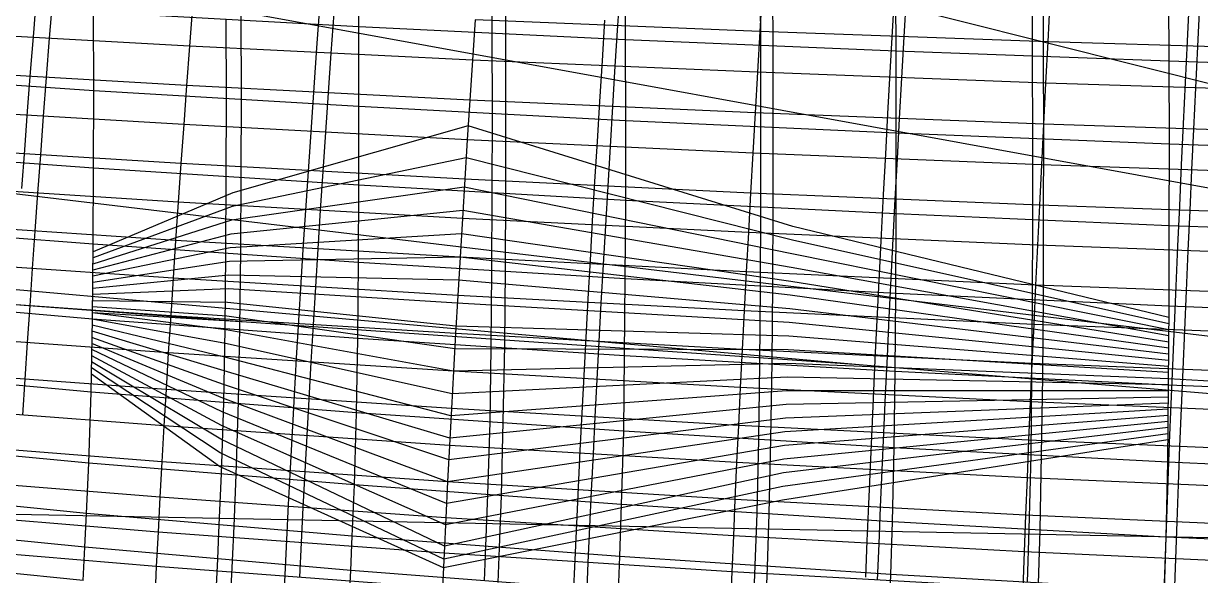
# Model space of a CAD drawing. Extents: x -530 to 530, y -2 to 255.
# Drawn here: x -270.1 to -170.5, y 81.5 to 128.3 of the extents above; entities that cross this region are included whole.
import ezdxf

# ---------------------------------------------------------------- set-up
doc = ezdxf.new("R2010")
doc.units = 0
doc.header["$MEASUREMENT"] = 0
doc.layers.add('default', color=7, linetype='Continuous')

msp = doc.modelspace()

# ---------------------------------------------------------------- linework, layer by layer
at = {"layer": 'default', "color": 8, "linetype": 'Continuous'}
for p, q in [((-41.271, 90.88, 737.677), (-378.597, 152.404, 428.049)), ((-41.271, 90.88, 737.677), (-278.07, 150.384, 425.905)), ((-37.062, 85.96, 735.422), (-273.215, 114.128, 431.391)), ((-199.376, 99.367, 361.338), (-308.784, 109.134, 193.007)), ((-251.225, 103, 167.175), (-285.551, 105.557, 83.79)), ((-251.225, 103, 167.175), (-264.268, 103.764, 73.97)), ((-199.376, 99.367, 361.338), (-251.225, 103, 167.175)), ((-37.062, 85.96, 735.422), (-199.376, 99.367, 361.338)), ((-137.434, 96.048, 121.788), (-173.211, 98.204, 42.722))]:
    msp.add_line(p, q, dxfattribs=at)
at = {"layer": 'default', "color": 3, "linetype": 'Continuous'}
for p, q in [((-241.726, 127.994, 64.582), (-241.763, 134.832, 63.952)), ((-219.148, 126.889, 56.865), (-219.182, 133.824, 56.223)), ((-196.269, 125.919, 48.97), (-196.3, 132.941, 48.318)), ((-173.153, 125.066, 40.836), (-173.182, 132.165, 40.173)), ((-264.152, 122.575, 72.749), (-264.167, 129.225, 72.195)), ((-241.726, 127.994, 64.582), (-264.167, 129.225, 72.195)), ((-241.712, 121.238, 65.147), (-241.726, 127.994, 64.582)), ((-219.148, 126.889, 56.865), (-241.726, 127.994, 64.582)), ((-219.135, 120.036, 57.44), (-219.148, 126.889, 56.865)), ((-196.269, 125.919, 48.97), (-219.148, 126.889, 56.865)), ((-196.256, 118.98, 49.555), (-196.269, 125.919, 48.97)), ((-173.153, 125.066, 40.836), (-196.269, 125.919, 48.97)), ((-173.141, 118.051, 41.43), (-173.153, 125.066, 40.836)), ((-149.233, 124.325, 35.015), (-173.153, 125.066, 40.836)), ((-264.152, 122.575, 72.749), (-285.425, 124.037, 82.592)), ((-264.164, 116.022, 73.237), (-264.152, 122.575, 72.749)), ((-241.712, 121.238, 65.147), (-264.152, 122.575, 72.749)), ((-241.723, 114.58, 65.643), (-241.712, 121.238, 65.147)), ((-219.135, 120.036, 57.44), (-241.712, 121.238, 65.147)), ((-219.144, 113.283, 57.944), (-219.135, 120.036, 57.44)), ((-196.256, 118.98, 49.555), (-219.135, 120.036, 57.44)), ((-196.264, 112.142, 50.068), (-196.256, 118.98, 49.555)), ((-173.141, 118.051, 41.43), (-196.256, 118.98, 49.555)), ((-264.164, 116.022, 73.237), (-285.439, 117.599, 83.069)), ((-173.146, 111.138, 41.95), (-173.141, 118.051, 41.43)), ((-149.222, 117.245, 35.617), (-173.141, 118.051, 41.43)), ((-264.205, 109.578, 73.654), (-264.164, 116.022, 73.237)), ((-241.723, 114.58, 65.643), (-264.164, 116.022, 73.237)), ((-241.759, 108.031, 66.066), (-241.723, 114.58, 65.643)), ((-219.144, 113.283, 57.944), (-241.723, 114.58, 65.643)), ((-219.177, 106.641, 58.373), (-219.144, 113.283, 57.944)), ((-196.264, 112.142, 50.068), (-219.144, 113.283, 57.944)), ((-196.292, 105.416, 50.503), (-196.264, 112.142, 50.068)), ((-173.146, 111.138, 41.95), (-196.264, 112.142, 50.068)), ((-264.205, 109.578, 73.654), (-285.483, 111.268, 83.478)), ((-173.171, 104.338, 42.391), (-173.146, 111.138, 41.95)), ((-149.227, 110.266, 36.142), (-173.146, 111.138, 41.95)), ((-264.274, 103.255, 73.997), (-264.205, 109.578, 73.654)), ((-241.759, 108.031, 66.066), (-264.205, 109.578, 73.654)), ((-241.822, 101.607, 66.414), (-241.759, 108.031, 66.066)), ((-219.177, 106.641, 58.373), (-241.759, 108.031, 66.066)), ((-219.233, 100.124, 58.724), (-219.177, 106.641, 58.373)), ((-196.292, 105.416, 50.503), (-219.177, 106.641, 58.373)), ((-264.274, 103.255, 73.997), (-285.557, 105.057, 83.817)), ((-196.342, 98.817, 50.859), (-196.292, 105.416, 50.503)), ((-173.171, 104.338, 42.391), (-196.292, 105.416, 50.503)), ((-173.215, 97.666, 42.751), (-173.171, 104.338, 42.391)), ((-149.248, 103.403, 36.588), (-173.171, 104.338, 42.391)), ((-264.373, 97.071, 74.262), (-264.274, 103.255, 73.997)), ((-241.822, 101.607, 66.414), (-264.274, 103.255, 73.997)), ((-241.913, 95.323, 66.679), (-241.822, 101.607, 66.414)), ((-219.233, 100.124, 58.724), (-241.822, 101.607, 66.414)), ((-219.315, 93.751, 58.991), (-219.233, 100.124, 58.724)), ((-196.342, 98.817, 50.859), (-219.233, 100.124, 58.724)), ((-264.373, 97.071, 74.262), (-285.665, 98.982, 84.079)), ((-196.416, 92.362, 51.128), (-196.342, 98.817, 50.859)), ((-173.215, 97.666, 42.751), (-196.342, 98.817, 50.859)), ((-173.279, 91.141, 43.022), (-173.215, 97.666, 42.751)), ((-149.286, 96.669, 36.951), (-173.215, 97.666, 42.751)), ((-264.584, 91.066, 74.266), (-264.373, 97.071, 74.262)), ((-241.913, 95.323, 66.679), (-264.373, 97.071, 74.262)), ((-242.105, 89.221, 66.676), (-241.913, 95.323, 66.679)), ((-219.315, 93.751, 58.991), (-241.913, 95.323, 66.679)), ((-219.489, 87.561, 58.981), (-219.315, 93.751, 58.991)), ((-196.416, 92.362, 51.128), (-219.315, 93.751, 58.991)), ((-264.584, 91.066, 74.266), (-285.891, 93.084, 84.09)), ((-196.573, 86.094, 51.114), (-196.416, 92.362, 51.128)), ((-173.279, 91.141, 43.022), (-196.416, 92.362, 51.128)), ((-264.781, 86.803, 74.164), (-264.584, 91.066, 74.266)), ((-242.105, 89.221, 66.676), (-264.584, 91.066, 74.266)), ((-173.418, 84.803, 43.004), (-173.279, 91.141, 43.022)), ((-149.341, 90.082, 37.224), (-173.279, 91.141, 43.022)), ((-264.781, 86.803, 74.164), (-286.102, 88.897, 83.996)), ((-242.286, 84.889, 66.565), (-242.105, 89.221, 66.676)), ((-219.489, 87.561, 58.981), (-242.105, 89.221, 66.676)), ((-264.92, 83.936, 74.083), (-264.781, 86.803, 74.164)), ((-242.286, 84.889, 66.565), (-264.781, 86.803, 74.164)), ((-219.652, 83.166, 58.862), (-219.489, 87.561, 58.981)), ((-196.573, 86.094, 51.114), (-219.489, 87.561, 58.981)), ((-264.92, 83.936, 74.083), (-286.25, 86.081, 83.921)), ((-196.72, 81.644, 50.989), (-196.573, 86.094, 51.114)), ((-173.418, 84.803, 43.004), (-196.573, 86.094, 51.114)), ((-242.413, 81.976, 66.477), (-242.286, 84.889, 66.565)), ((-219.652, 83.166, 58.862), (-242.286, 84.889, 66.565)), ((-173.549, 80.303, 42.873), (-173.418, 84.803, 43.004)), ((-149.461, 83.685, 37.202), (-173.418, 84.803, 43.004)), ((-265.064, 81.112, 73.985), (-264.92, 83.936, 74.083)), ((-242.413, 81.976, 66.477), (-264.92, 83.936, 74.083)), ((-265.064, 81.112, 73.985), (-286.404, 83.306, 83.829)), ((-219.767, 80.211, 58.768), (-219.652, 83.166, 58.862)), ((-196.72, 81.644, 50.989), (-219.652, 83.166, 58.862)), ((-242.545, 79.105, 66.372), (-242.413, 81.976, 66.477)), ((-219.767, 80.211, 58.768), (-242.413, 81.976, 66.477)), ((-196.823, 78.65, 50.891), (-196.72, 81.644, 50.989)), ((-173.549, 80.303, 42.873), (-196.72, 81.644, 50.989))]:
    msp.add_line(p, q, dxfattribs=at)
at = {"layer": 'default', "color": 4, "linetype": 'Continuous'}
for p, q in [((-229.29, 127.715, 63.786), (-229.325, 134.629, 63.148)), ((-206.674, 126.685, 56.062), (-206.706, 133.692, 55.412)), ((-183.782, 125.782, 48.123), (-183.811, 132.87, 47.463)), ((-269.003, 130.805, 30.457), (-269.269, 127.463, 30.095)), ((-196.396, 131.101, 4.169), (-196.596, 127.601, 3.755)), ((-245.064, 129.606, 21.573), (-245.307, 126.213, 21.195)), ((-171.452, 130.317, -3.636), (-171.626, 126.781, -4.062)), ((-251.664, 122.143, 71.939), (-251.678, 128.876, 71.376)), ((-220.929, 128.538, 12.704), (-221.148, 125.099, 12.313)), ((-229.278, 120.881, 64.359), (-229.29, 127.715, 63.786)), ((-196.596, 127.601, 3.755), (-196.792, 124.121, 3.352)), ((-269.269, 127.463, 30.095), (-269.529, 124.139, 29.746)), ((-206.662, 119.759, 56.644), (-206.674, 126.685, 56.062)), ((-171.626, 126.781, -4.062), (-171.799, 123.264, -4.475)), ((-245.307, 126.213, 21.195), (-245.543, 122.837, 20.83)), ((-183.77, 118.773, 48.716), (-183.782, 125.782, 48.123)), ((-221.148, 125.099, 12.313), (-221.362, 121.676, 11.935)), ((-269.529, 124.139, 29.746), (-269.781, 120.837, 29.411)), ((-196.792, 124.121, 3.352), (-196.984, 120.657, 2.963)), ((-245.543, 122.837, 20.83), (-245.773, 119.485, 20.48)), ((-171.799, 123.264, -4.475), (-171.967, 119.765, -4.874)), ((-251.676, 115.505, 72.434), (-251.664, 122.143, 71.939)), ((-221.362, 121.676, 11.935), (-221.569, 118.278, 11.573)), ((-269.781, 120.837, 29.411), (-270.027, 117.561, 29.089)), ((-229.288, 114.141, 64.862), (-229.278, 120.881, 64.359)), ((-196.984, 120.657, 2.963), (-197.169, 117.218, 2.591)), ((-204.995, 111.075, 21.961), (-232.47, 119.617, 19.48)), ((-206.671, 112.929, 57.156), (-206.662, 119.759, 56.644)), ((-171.967, 119.765, -4.874), (-172.129, 116.291, -5.256)), ((-245.773, 119.485, 20.48), (-245.997, 116.158, 20.144)), ((-183.777, 111.863, 49.235), (-183.77, 118.773, 48.716)), ((-270.027, 117.561, 29.089), (-270.267, 114.311, 28.781)), ((-221.569, 118.278, 11.573), (-221.771, 114.906, 11.225)), ((-205.04, 109.917, 21.908), (-232.643, 116.898, 19.201)), ((-197.169, 117.218, 2.591), (-197.351, 113.805, 2.232)), ((-245.997, 116.158, 20.144), (-246.216, 112.858, 19.822)), ((-172.129, 116.291, -5.256), (-172.288, 112.842, -5.623)), ((-251.715, 108.973, 72.856), (-251.676, 115.505, 72.434)), ((-221.771, 114.906, 11.225), (-221.969, 111.561, 10.891)), ((-252.38, 113.923, 39.062), (-264.212, 108.937, 73.688)), ((-205.085, 108.759, 21.855), (-232.799, 114.423, 18.95)), ((-229.323, 107.51, 65.291), (-229.288, 114.141, 64.862)), ((-197.351, 113.805, 2.232), (-197.528, 110.42, 1.888)), ((-252.437, 112.765, 39.012), (-264.218, 108.42, 73.714)), ((-246.216, 112.858, 19.822), (-246.427, 109.583, 19.515)), ((-206.702, 106.209, 57.59), (-206.671, 112.929, 57.156)), ((-172.288, 112.842, -5.623), (-172.444, 109.422, -5.976)), ((-252.493, 111.607, 38.962), (-264.225, 107.903, 73.739)), ((-205.129, 107.601, 21.801), (-232.922, 112.437, 18.754)), ((-221.969, 111.561, 10.891), (-222.16, 108.241, 10.572)), ((-183.804, 105.064, 49.675), (-183.777, 111.863, 49.235)), ((-252.549, 110.449, 38.912), (-264.232, 107.385, 73.765)), ((-246.427, 109.583, 19.515), (-246.632, 106.336, 19.223)), ((-205.174, 106.442, 21.748), (-233.043, 110.461, 18.564)), ((-197.528, 110.42, 1.888), (-197.699, 107.061, 1.561)), ((-252.606, 109.291, 38.862), (-264.239, 106.868, 73.79)), ((-251.782, 102.56, 73.205), (-251.715, 108.973, 72.856)), ((-172.444, 109.422, -5.976), (-172.594, 106.028, -6.313)), ((-252.662, 108.134, 38.812), (-264.246, 106.351, 73.815)), ((-205.219, 105.284, 21.695), (-233.163, 108.491, 18.378)), ((-222.16, 108.241, 10.572), (-222.345, 104.95, 10.27)), ((-252.718, 106.976, 38.763), (-264.253, 105.834, 73.841)), ((-229.384, 101.001, 65.644), (-229.323, 107.51, 65.291)), ((-197.699, 107.061, 1.561), (-197.865, 103.73, 1.25)), ((-252.775, 105.818, 38.713), (-264.26, 105.316, 73.866)), ((-246.632, 106.336, 19.223), (-246.831, 103.122, 18.948)), ((-205.263, 104.126, 21.642), (-233.279, 106.538, 18.201)), ((-206.757, 99.612, 57.947), (-206.702, 106.209, 57.59)), ((-172.594, 106.028, -6.313), (-172.739, 102.663, -6.632)), ((-252.831, 104.66, 38.663), (-264.267, 104.799, 73.892)), ((-205.308, 102.968, 21.588), (-233.394, 104.591, 18.028)), ((-222.345, 104.95, 10.27), (-222.524, 101.692, 9.984)), ((-183.853, 98.388, 50.036), (-183.804, 105.064, 49.675)), ((-252.944, 102.344, 38.563), (-264.28, 103.765, 73.943)), ((-252.887, 103.502, 38.613), (-264.273, 104.282, 73.917)), ((-197.865, 103.73, 1.25), (-198.026, 100.433, 0.955)), ((-253.056, 100.028, 38.463), (-264.294, 102.73, 73.993)), ((-253, 101.186, 38.513), (-264.287, 103.247, 73.968)), ((-246.831, 103.122, 18.948), (-247.021, 99.939, 18.69)), ((-205.353, 101.809, 21.535), (-233.506, 102.658, 17.86)), ((-172.739, 102.663, -6.632), (-172.88, 99.332, -6.935)), ((-253.169, 97.713, 38.363), (-264.308, 101.695, 74.044)), ((-253.113, 98.87, 38.413), (-264.301, 102.213, 74.019)), ((-251.909, 96.232, 73.487), (-251.782, 102.56, 73.205)), ((-222.524, 101.692, 9.984), (-222.696, 98.465, 9.716)), ((-253.281, 95.397, 38.264), (-264.321, 100.661, 74.095)), ((-253.225, 96.555, 38.314), (-264.315, 101.178, 74.07)), ((-205.397, 100.651, 21.482), (-233.615, 100.739, 17.7)), ((-229.504, 94.577, 65.925), (-229.384, 101.001, 65.644)), ((-253.394, 93.081, 38.164), (-264.335, 99.626, 74.146)), ((-253.338, 94.239, 38.214), (-264.328, 100.144, 74.12)), ((-247.021, 99.939, 18.69), (-247.204, 96.79, 18.449)), ((-206.869, 93.102, 58.229), (-206.757, 99.612, 57.947)), ((-198.026, 100.433, 0.955), (-198.18, 97.168, 0.679)), ((-253.45, 91.923, 38.114), (-264.342, 99.109, 74.171)), ((-205.442, 99.493, 21.428), (-233.722, 98.826, 17.544)), ((-172.88, 99.332, -6.935), (-173.015, 96.033, -7.218)), ((-253.507, 90.765, 38.064), (-264.349, 98.592, 74.197)), ((-205.486, 98.335, 21.375), (-233.826, 96.933, 17.398)), ((-222.696, 98.465, 9.716), (-222.861, 95.274, 9.467)), ((-183.957, 91.801, 50.32), (-183.853, 98.388, 50.036)), ((-247.204, 96.79, 18.449), (-247.381, 93.678, 18.225)), ((-205.531, 97.176, 21.322), (-233.928, 95.048, 17.256)), ((-198.18, 97.168, 0.679), (-198.327, 93.938, 0.422)), ((-252.092, 90.066, 73.48), (-251.909, 96.232, 73.487)), ((-205.576, 96.018, 21.268), (-234.027, 93.179, 17.119)), ((-173.015, 96.033, -7.218), (-173.144, 92.77, -7.483)), ((-205.62, 94.86, 21.215), (-234.123, 91.323, 16.991)), ((-222.861, 95.274, 9.467), (-223.021, 92.12, 9.234)), ((-247.381, 93.678, 18.225), (-247.548, 90.599, 18.021)), ((-205.665, 93.702, 21.162), (-234.218, 89.475, 16.867)), ((-229.667, 88.317, 65.912), (-229.504, 94.577, 65.925)), ((-198.327, 93.938, 0.422), (-198.471, 90.746, 0.181)), ((-207.013, 86.757, 58.211), (-206.869, 93.102, 58.229)), ((-173.144, 92.77, -7.483), (-173.27, 89.545, -7.73)), ((-205.71, 92.543, 21.109), (-234.307, 87.652, 16.756)), ((-223.021, 92.12, 9.234), (-223.172, 88.998, 9.021)), ((-184.083, 85.381, 50.298), (-183.957, 91.801, 50.32)), ((-205.754, 91.385, 21.055), (-234.395, 85.836, 16.647)), ((-198.471, 90.746, 0.181), (-198.606, 87.587, -0.038)), ((-252.265, 85.71, 73.366), (-252.092, 90.066, 73.48)), ((-247.548, 90.599, 18.021), (-247.706, 87.56, 17.836)), ((-205.799, 90.227, 21.002), (-234.48, 84.035, 16.547)), ((-205.844, 89.069, 20.949), (-234.531, 82.939, 16.488)), ((-223.172, 88.998, 9.021), (-223.315, 85.919, 8.829)), ((-173.27, 89.545, -7.73), (-173.389, 86.354, -7.956)), ((-205.888, 87.91, 20.895), (-234.564, 82.194, 16.452)), ((-229.822, 83.895, 65.79), (-229.667, 88.317, 65.912)), ((-247.706, 87.56, 17.836), (-247.858, 84.559, 17.67)), ((-207.15, 82.275, 58.082), (-207.013, 86.757, 58.211)), ((-198.606, 87.587, -0.038), (-198.734, 84.471, -0.237)), ((-252.404, 82.8, 73.27), (-252.265, 85.71, 73.366)), ((-223.315, 85.919, 8.829), (-223.452, 82.876, 8.656)), ((-173.389, 86.354, -7.956), (-173.501, 83.206, -8.16)), ((-184.203, 80.846, 50.164), (-184.083, 85.381, 50.298)), ((-247.858, 84.559, 17.67), (-248, 81.597, 17.526)), ((-229.948, 80.94, 65.687), (-229.822, 83.895, 65.79)), ((-198.734, 84.471, -0.237), (-198.857, 81.392, -0.416)), ((-252.565, 79.929, 73.118), (-252.404, 82.8, 73.27)), ((-223.452, 82.876, 8.656), (-223.58, 79.875, 8.505)), ((-173.501, 83.206, -8.16), (-173.608, 80.095, -8.345)), ((-207.264, 79.28, 57.974), (-207.15, 82.275, 58.082)), ((-248, 81.597, 17.526), (-248.132, 78.672, 17.407))]:
    msp.add_line(p, q, dxfattribs=at)
at = {"layer": 'default', "color": 7, "linetype": 'Continuous'}
for p, q in [((-230.437, 127.442, 60.723), (-230.473, 134.328, 60.088)), ((-207.708, 126.404, 52.917), (-207.741, 133.382, 52.27)), ((-184.711, 125.493, 44.903), (-184.741, 132.553, 44.245)), ((-219.611, 131.531, 16.457), (-219.833, 128.083, 16.056)), ((-195.412, 130.635, 7.594), (-195.61, 127.146, 7.182)), ((-267.653, 130.346, 33.665), (-267.917, 127.016, 33.305)), ((-170.588, 129.85, -0.145), (-170.762, 126.325, -0.567)), ((-252.932, 121.907, 68.948), (-252.946, 128.61, 68.388)), ((-243.842, 129.149, 24.862), (-244.082, 125.767, 24.487)), ((-219.833, 128.083, 16.056), (-220.05, 124.655, 15.668)), ((-267.917, 127.016, 33.305), (-268.175, 123.704, 32.959)), ((-230.424, 120.637, 61.293), (-230.437, 127.442, 60.723)), ((-195.61, 127.146, 7.182), (-195.805, 123.676, 6.782)), ((-244.082, 125.767, 24.487), (-244.317, 122.404, 24.125)), ((-207.696, 119.508, 53.497), (-207.708, 126.404, 52.917)), ((-184.698, 118.516, 45.492), (-184.711, 125.493, 44.903)), ((-170.762, 126.325, -0.567), (-170.933, 122.819, -0.977)), ((-220.05, 124.655, 15.668), (-220.262, 121.246, 15.293)), ((-268.175, 123.704, 32.959), (-268.425, 120.416, 32.627)), ((-195.805, 123.676, 6.782), (-195.995, 120.226, 6.396)), ((-170.933, 122.819, -0.977), (-171.099, 119.334, -1.373)), ((-252.943, 115.301, 69.44), (-252.932, 121.907, 68.948)), ((-244.317, 122.404, 24.125), (-244.545, 119.065, 23.779)), ((-230.433, 113.932, 61.793), (-230.424, 120.637, 61.293)), ((-220.262, 121.246, 15.293), (-220.468, 117.861, 14.934)), ((-268.425, 120.416, 32.627), (-268.67, 117.151, 32.308)), ((-207.704, 112.712, 54.006), (-207.696, 119.508, 53.497)), ((-195.995, 120.226, 6.396), (-196.18, 116.801, 6.027)), ((-244.545, 119.065, 23.779), (-244.768, 115.749, 23.446)), ((-184.705, 111.64, 46.009), (-184.698, 118.516, 45.492)), ((-171.099, 119.334, -1.373), (-171.261, 115.873, -1.752)), ((-220.468, 117.861, 14.934), (-220.669, 114.5, 14.588)), ((-268.67, 117.151, 32.308), (-268.908, 113.914, 32.002)), ((-196.18, 116.801, 6.027), (-196.361, 113.4, 5.671)), ((-244.768, 115.749, 23.446), (-244.985, 112.463, 23.126)), ((-171.261, 115.873, -1.752), (-171.419, 112.436, -2.116)), ((-252.982, 108.805, 69.86), (-252.943, 115.301, 69.44)), ((-268.908, 113.914, 32.002), (-269.139, 110.703, 31.711)), ((-230.468, 107.336, 62.22), (-230.433, 113.932, 61.793)), ((-220.669, 114.5, 14.588), (-220.865, 111.169, 14.257)), ((-207.734, 106.028, 54.438), (-207.704, 112.712, 54.006)), ((-196.361, 113.4, 5.671), (-196.536, 110.028, 5.33)), ((-244.985, 112.463, 23.126), (-245.195, 109.202, 22.822)), ((-184.732, 104.877, 46.447), (-184.705, 111.64, 46.009)), ((-171.419, 112.436, -2.116), (-171.573, 109.03, -2.466)), ((-269.139, 110.703, 31.711), (-269.362, 107.52, 31.436)), ((-220.865, 111.169, 14.257), (-221.055, 107.863, 13.941)), ((-196.536, 110.028, 5.33), (-196.706, 106.683, 5.005)), ((-253.048, 102.431, 70.206), (-252.982, 108.805, 69.86)), ((-245.195, 109.202, 22.822), (-245.399, 105.97, 22.533)), ((-171.573, 109.03, -2.466), (-171.722, 105.651, -2.8)), ((-221.055, 107.863, 13.941), (-221.239, 104.587, 13.642)), ((-269.362, 107.52, 31.436), (-269.579, 104.37, 31.175)), ((-230.527, 100.866, 62.569), (-230.468, 107.336, 62.22)), ((-196.706, 106.683, 5.005), (-196.871, 103.368, 4.697)), ((-245.399, 105.97, 22.533), (-245.595, 102.772, 22.26)), ((-207.788, 99.471, 54.792), (-207.734, 106.028, 54.438)), ((-171.722, 105.651, -2.8), (-171.867, 102.301, -3.116)), ((-221.239, 104.587, 13.642), (-221.416, 101.345, 13.358)), ((-184.779, 98.242, 46.805), (-184.732, 104.877, 46.447)), ((-269.579, 104.37, 31.175), (-269.786, 101.253, 30.931)), ((-245.595, 102.772, 22.26), (-245.784, 99.606, 22.005)), ((-196.871, 103.368, 4.697), (-197.03, 100.086, 4.405)), ((-253.143, 96.197, 70.471), (-253.048, 102.431, 70.206)), ((-171.867, 102.301, -3.116), (-172.006, 98.986, -3.416)), ((-269.786, 101.253, 30.931), (-269.985, 98.169, 30.705)), ((-230.614, 94.537, 62.835), (-230.527, 100.866, 62.569)), ((-221.416, 101.345, 13.358), (-221.587, 98.136, 13.093)), ((-245.784, 99.606, 22.005), (-245.966, 96.474, 21.767)), ((-197.03, 100.086, 4.405), (-197.183, 96.839, 4.131)), ((-207.865, 93.057, 55.06), (-207.788, 99.471, 54.792)), ((-172.006, 98.986, -3.416), (-172.14, 95.705, -3.697)), ((-269.985, 98.169, 30.705), (-270.177, 95.122, 30.494)), ((-221.587, 98.136, 13.093), (-221.751, 94.962, 12.846)), ((-184.848, 91.752, 47.075), (-184.779, 98.242, 46.805)), ((-197.183, 96.839, 4.131), (-197.33, 93.627, 3.877)), ((-253.345, 90.144, 70.471), (-253.143, 96.197, 70.471)), ((-245.966, 96.474, 21.767), (-246.14, 93.381, 21.545)), ((-172.14, 95.705, -3.697), (-172.269, 92.459, -3.959)), ((-221.751, 94.962, 12.846), (-221.908, 91.826, 12.615)), ((-230.797, 88.391, 62.829), (-230.614, 94.537, 62.835)), ((-197.33, 93.627, 3.877), (-197.471, 90.453, 3.639)), ((-246.14, 93.381, 21.545), (-246.306, 90.323, 21.344)), ((-208.031, 86.828, 55.048), (-207.865, 93.057, 55.06)), ((-221.908, 91.826, 12.615), (-222.058, 88.726, 12.405)), ((-184.995, 85.449, 47.059), (-184.848, 91.752, 47.075)), ((-172.269, 92.459, -3.959), (-172.393, 89.253, -4.204)), ((-253.534, 85.846, 70.364), (-253.345, 90.144, 70.471)), ((-246.306, 90.323, 21.344), (-246.463, 87.305, 21.162)), ((-197.471, 90.453, 3.639), (-197.605, 87.316, 3.422)), ((-222.058, 88.726, 12.405), (-222.2, 85.667, 12.216)), ((-172.393, 89.253, -4.204), (-172.51, 86.084, -4.427)), ((-230.969, 84.028, 62.713), (-230.797, 88.391, 62.829)), ((-246.463, 87.305, 21.162), (-246.612, 84.326, 20.998)), ((-208.186, 82.405, 54.925), (-208.031, 86.828, 55.048)), ((-197.605, 87.316, 3.422), (-197.733, 84.221, 3.226)), ((-253.666, 82.956, 70.28), (-253.534, 85.846, 70.364)), ((-222.2, 85.667, 12.216), (-222.335, 82.647, 12.044)), ((-172.51, 86.084, -4.427), (-172.621, 82.957, -4.628)), ((-185.134, 80.973, 46.931), (-184.995, 85.449, 47.059)), ((-246.612, 84.326, 20.998), (-246.752, 81.391, 20.856)), ((-231.09, 81.093, 62.623), (-230.969, 84.028, 62.713)), ((-197.733, 84.221, 3.226), (-197.853, 81.165, 3.048)), ((-253.804, 80.108, 70.178), (-253.666, 82.956, 70.28)), ((-172.621, 82.957, -4.628), (-172.727, 79.869, -4.811)), ((-222.335, 82.647, 12.044), (-222.461, 79.673, 11.896)), ((-208.295, 79.43, 54.83), (-208.186, 82.405, 54.925))]:
    msp.add_line(p, q, dxfattribs=at)
at = {"layer": 'default', "color": 5, "linetype": 'Continuous'}
for p, q in [((-207.577, 131.054, 12.059), (-207.787, 127.585, 11.652)), ((-255.805, 129.716, 29.264), (-256.058, 126.358, 28.897)), ((-183.246, 130.215, 3.129), (-183.434, 126.706, 2.712)), ((-231.878, 128.582, 20.46), (-232.107, 125.175, 20.078)), ((-207.787, 127.585, 11.652), (-231.878, 128.582, 20.46)), ((-256.058, 126.358, 28.897), (-279.776, 127.673, 37.714)), ((-207.787, 127.585, 11.652), (-207.993, 124.134, 11.258)), ((-183.434, 126.706, 2.712), (-207.787, 127.585, 11.652)), ((-183.434, 126.706, 2.712), (-183.617, 123.218, 2.307)), ((-158.09, 125.943, -3.845), (-183.434, 126.706, 2.712)), ((-256.058, 126.358, 28.897), (-256.304, 123.02, 28.542)), ((-232.107, 125.175, 20.078), (-256.058, 126.358, 28.897)), ((-232.107, 125.175, 20.078), (-232.33, 121.788, 19.708)), ((-207.993, 124.134, 11.258), (-232.107, 125.175, 20.078)), ((-256.304, 123.02, 28.542), (-280.045, 124.388, 37.375)), ((-207.993, 124.134, 11.258), (-208.195, 120.704, 10.877)), ((-183.617, 123.218, 2.307), (-207.993, 124.134, 11.258)), ((-256.304, 123.02, 28.542), (-256.544, 119.705, 28.203)), ((-232.33, 121.788, 19.708), (-256.304, 123.02, 28.542)), ((-183.617, 123.218, 2.307), (-183.796, 119.749, 1.916)), ((-158.248, 122.421, -4.26), (-183.617, 123.218, 2.307)), ((-232.33, 121.788, 19.708), (-232.547, 118.425, 19.355)), ((-208.195, 120.704, 10.877), (-232.33, 121.788, 19.708)), ((-256.544, 119.705, 28.203), (-280.307, 121.127, 37.051)), ((-208.195, 120.704, 10.877), (-208.39, 117.297, 10.512)), ((-183.796, 119.749, 1.916), (-208.195, 120.704, 10.877)), ((-256.544, 119.705, 28.203), (-256.778, 116.413, 27.876)), ((-232.547, 118.425, 19.355), (-256.544, 119.705, 28.203)), ((-183.796, 119.749, 1.916), (-183.97, 116.304, 1.541)), ((-158.402, 118.919, -4.661), (-183.796, 119.749, 1.916)), ((-256.778, 116.413, 27.876), (-280.562, 117.888, 36.74)), ((-232.547, 118.425, 19.355), (-232.758, 115.085, 19.015)), ((-208.39, 117.297, 10.512), (-232.547, 118.425, 19.355)), ((-208.39, 117.297, 10.512), (-208.581, 113.915, 10.162)), ((-183.97, 116.304, 1.541), (-208.39, 117.297, 10.512)), ((-256.778, 116.413, 27.876), (-257.006, 113.15, 27.563)), ((-232.758, 115.085, 19.015), (-256.778, 116.413, 27.876)), ((-183.97, 116.304, 1.541), (-184.14, 112.884, 1.181)), ((-158.552, 115.441, -5.044), (-183.97, 116.304, 1.541)), ((-257.006, 113.15, 27.563), (-280.81, 114.678, 36.441)), ((-232.758, 115.085, 19.015), (-232.964, 111.775, 18.689)), ((-208.581, 113.915, 10.162), (-232.758, 115.085, 19.015)), ((-208.581, 113.915, 10.162), (-208.767, 110.562, 9.825)), ((-184.14, 112.884, 1.181), (-208.581, 113.915, 10.162)), ((-257.006, 113.15, 27.563), (-257.227, 109.913, 27.265)), ((-232.964, 111.775, 18.689), (-257.006, 113.15, 27.563)), ((-184.14, 112.884, 1.181), (-184.305, 109.494, 0.835)), ((-158.699, 111.989, -5.413), (-184.14, 112.884, 1.181)), ((-232.964, 111.775, 18.689), (-233.163, 108.491, 18.378)), ((-208.767, 110.562, 9.825), (-232.964, 111.775, 18.689)), ((-257.227, 109.913, 27.265), (-281.051, 111.493, 36.158)), ((-208.767, 110.562, 9.825), (-208.947, 107.236, 9.504)), ((-184.305, 109.494, 0.835), (-208.767, 110.562, 9.825)), ((-257.227, 109.913, 27.265), (-257.441, 106.705, 26.983)), ((-233.163, 108.491, 18.378), (-257.227, 109.913, 27.265)), ((-184.305, 109.494, 0.835), (-184.466, 106.13, 0.506)), ((-158.841, 108.566, -5.768), (-184.305, 109.494, 0.835)), ((-257.441, 106.705, 26.983), (-281.284, 108.336, 35.889)), ((-233.163, 108.491, 18.378), (-233.356, 105.236, 18.083)), ((-208.947, 107.236, 9.504), (-233.163, 108.491, 18.378)), ((-257.441, 106.705, 26.983), (-257.647, 103.529, 26.716)), ((-233.356, 105.236, 18.083), (-257.441, 106.705, 26.983)), ((-208.947, 107.236, 9.504), (-209.121, 103.939, 9.2)), ((-184.466, 106.13, 0.506), (-208.947, 107.236, 9.504)), ((-184.466, 106.13, 0.506), (-184.621, 102.796, 0.193)), ((-158.979, 105.171, -6.106), (-184.466, 106.13, 0.506)), ((-257.647, 103.529, 26.716), (-281.51, 105.211, 35.634)), ((-233.356, 105.236, 18.083), (-233.543, 102.014, 17.804)), ((-209.121, 103.939, 9.2), (-233.356, 105.236, 18.083)), ((-209.121, 103.939, 9.2), (-209.29, 100.676, 8.912)), ((-184.621, 102.796, 0.193), (-209.121, 103.939, 9.2)), ((-257.647, 103.529, 26.716), (-257.846, 100.387, 26.466)), ((-233.543, 102.014, 17.804), (-257.647, 103.529, 26.716)), ((-184.621, 102.796, 0.193), (-184.771, 99.497, -0.103)), ((-159.113, 101.805, -6.426), (-184.621, 102.796, 0.193)), ((-257.846, 100.387, 26.466), (-281.726, 102.119, 35.397)), ((-233.543, 102.014, 17.804), (-233.722, 98.826, 17.544)), ((-209.29, 100.676, 8.912), (-233.543, 102.014, 17.804)), ((-209.29, 100.676, 8.912), (-209.452, 97.447, 8.642)), ((-184.771, 99.497, -0.103), (-209.29, 100.676, 8.912)), ((-257.846, 100.387, 26.466), (-258.036, 97.277, 26.234)), ((-233.722, 98.826, 17.544), (-257.846, 100.387, 26.466)), ((-258.036, 97.277, 26.234), (-281.934, 99.06, 35.176)), ((-233.722, 98.826, 17.544), (-233.895, 95.671, 17.301)), ((-209.452, 97.447, 8.642), (-233.722, 98.826, 17.544)), ((-184.771, 99.497, -0.103), (-184.915, 96.232, -0.38)), ((-159.242, 98.474, -6.73), (-184.771, 99.497, -0.103)), ((-258.036, 97.277, 26.234), (-258.22, 94.206, 26.017)), ((-233.895, 95.671, 17.301), (-258.036, 97.277, 26.234)), ((-209.452, 97.447, 8.642), (-209.607, 94.252, 8.392)), ((-184.915, 96.232, -0.38), (-209.452, 97.447, 8.642)), ((-258.22, 94.206, 26.017), (-282.134, 96.038, 34.97)), ((-233.895, 95.671, 17.301), (-234.06, 92.555, 17.074)), ((-209.607, 94.252, 8.392), (-233.895, 95.671, 17.301)), ((-184.915, 96.232, -0.38), (-185.053, 93.001, -0.638)), ((-159.366, 95.178, -7.014), (-184.915, 96.232, -0.38)), ((-258.22, 94.206, 26.017), (-258.394, 91.17, 25.82)), ((-234.06, 92.555, 17.074), (-258.22, 94.206, 26.017)), ((-209.607, 94.252, 8.392), (-209.757, 91.096, 8.157)), ((-185.053, 93.001, -0.638), (-209.607, 94.252, 8.392)), ((-258.394, 91.17, 25.82), (-282.324, 93.05, 34.784)), ((-185.053, 93.001, -0.638), (-185.186, 89.81, -0.88)), ((-159.485, 91.917, -7.279), (-185.053, 93.001, -0.638)), ((-234.06, 92.555, 17.074), (-234.218, 89.475, 16.867)), ((-209.757, 91.096, 8.157), (-234.06, 92.555, 17.074)), ((-258.394, 91.17, 25.82), (-258.559, 88.174, 25.642)), ((-234.218, 89.475, 16.867), (-258.394, 91.17, 25.82)), ((-209.757, 91.096, 8.157), (-209.899, 87.976, 7.943)), ((-185.186, 89.81, -0.88), (-209.757, 91.096, 8.157)), ((-258.559, 88.174, 25.642), (-282.505, 90.102, 34.616)), ((-185.186, 89.81, -0.88), (-185.312, 86.656, -1.1)), ((-159.599, 88.696, -7.527), (-185.186, 89.81, -0.88)), ((-234.218, 89.475, 16.867), (-234.367, 86.436, 16.681)), ((-209.899, 87.976, 7.943), (-234.218, 89.475, 16.867)), ((-258.559, 88.174, 25.642), (-258.716, 85.216, 25.482)), ((-234.367, 86.436, 16.681), (-258.559, 88.174, 25.642)), ((-209.899, 87.976, 7.943), (-210.033, 84.898, 7.75)), ((-185.312, 86.656, -1.1), (-209.899, 87.976, 7.943)), ((-258.716, 85.216, 25.482), (-282.676, 87.192, 34.465)), ((-185.312, 86.656, -1.1), (-185.432, 83.544, -1.299)), ((-159.708, 85.512, -7.754), (-185.312, 86.656, -1.1)), ((-234.367, 86.436, 16.681), (-234.509, 83.435, 16.513)), ((-210.033, 84.898, 7.75), (-234.367, 86.436, 16.681)), ((-258.716, 85.216, 25.482), (-258.863, 82.303, 25.344)), ((-234.509, 83.435, 16.513), (-258.716, 85.216, 25.482)), ((-210.033, 84.898, 7.75), (-210.161, 81.859, 7.576)), ((-185.432, 83.544, -1.299), (-210.033, 84.898, 7.75)), ((-258.863, 82.303, 25.344), (-282.836, 84.325, 34.335)), ((-234.509, 83.435, 16.513), (-234.641, 80.48, 16.367)), ((-210.161, 81.859, 7.576), (-234.509, 83.435, 16.513)), ((-185.432, 83.544, -1.299), (-185.546, 80.471, -1.479)), ((-159.811, 82.37, -7.958), (-185.432, 83.544, -1.299)), ((-258.863, 82.303, 25.344), (-258.999, 79.432, 25.23)), ((-234.641, 80.48, 16.367), (-258.863, 82.303, 25.344)), ((-210.161, 81.859, 7.576), (-210.281, 78.866, 7.424)), ((-185.546, 80.471, -1.479), (-210.161, 81.859, 7.576))]:
    msp.add_line(p, q, dxfattribs=at)
at = {"layer": 'default', "color": 30, "linetype": 'Continuous'}
for p, q in [((-232.47, 119.617, 19.48), (-252.38, 113.923, 39.062)), ((-232.643, 116.898, 19.201), (-252.437, 112.765, 39.012)), ((-232.799, 114.423, 18.95), (-252.493, 111.607, 38.962)), ((-232.922, 112.437, 18.754), (-252.549, 110.449, 38.912)), ((-173.177, 103.377, 42.442), (-204.995, 111.075, 21.961)), ((-233.043, 110.461, 18.564), (-252.606, 109.291, 38.862)), ((-173.181, 102.86, 42.468), (-205.04, 109.917, 21.908)), ((-173.186, 102.343, 42.493), (-205.085, 108.759, 21.855)), ((-233.163, 108.491, 18.378), (-252.662, 108.134, 38.812)), ((-173.19, 101.825, 42.518), (-205.129, 107.601, 21.801)), ((-233.279, 106.538, 18.201), (-252.718, 106.976, 38.763)), ((-233.394, 104.591, 18.028), (-252.775, 105.818, 38.713)), ((-173.194, 101.308, 42.543), (-205.174, 106.442, 21.748)), ((-233.506, 102.658, 17.86), (-252.831, 104.66, 38.663)), ((-173.198, 100.791, 42.568), (-205.219, 105.284, 21.695)), ((-173.202, 100.273, 42.593), (-205.263, 104.126, 21.642)), ((-233.615, 100.739, 17.7), (-252.887, 103.502, 38.613)), ((-173.206, 99.756, 42.618), (-205.308, 102.968, 21.588)), ((-233.722, 98.826, 17.544), (-252.944, 102.344, 38.563)), ((-173.211, 99.239, 42.643), (-205.353, 101.809, 21.535)), ((-233.826, 96.933, 17.398), (-253, 101.186, 38.513)), ((-173.215, 98.721, 42.668), (-205.397, 100.651, 21.482)), ((-233.928, 95.048, 17.256), (-253.056, 100.028, 38.463)), ((-234.027, 93.179, 17.119), (-253.113, 98.87, 38.413)), ((-173.219, 98.204, 42.693), (-205.442, 99.493, 21.428)), ((-234.123, 91.323, 16.991), (-253.169, 97.713, 38.363)), ((-173.223, 97.687, 42.718), (-205.486, 98.335, 21.375)), ((-173.231, 96.652, 42.768), (-205.576, 96.018, 21.268)), ((-173.227, 97.169, 42.743), (-205.531, 97.176, 21.322)), ((-234.218, 89.475, 16.867), (-253.225, 96.555, 38.314)), ((-173.24, 95.617, 42.818), (-205.665, 93.702, 21.162)), ((-173.236, 96.135, 42.793), (-205.62, 94.86, 21.215)), ((-234.307, 87.652, 16.756), (-253.281, 95.397, 38.264)), ((-173.244, 95.1, 42.843), (-205.71, 92.543, 21.109)), ((-234.395, 85.836, 16.647), (-253.338, 94.239, 38.214)), ((-173.252, 94.065, 42.893), (-205.799, 90.227, 21.002)), ((-173.248, 94.583, 42.868), (-205.754, 91.385, 21.055)), ((-234.48, 84.035, 16.547), (-253.394, 93.081, 38.164)), ((-173.261, 93.031, 42.944), (-205.888, 87.91, 20.895)), ((-173.256, 93.548, 42.918), (-205.844, 89.069, 20.949)), ((-234.531, 82.939, 16.488), (-253.45, 91.923, 38.114)), ((-234.564, 82.194, 16.452), (-253.507, 90.765, 38.064))]:
    msp.add_line(p, q, dxfattribs=at)
at = {"layer": 'default', "color": 1, "linetype": 'Continuous'}
msp.add_line((-37.205, 82.139, 735.491), (-278.156, 86.86, 428.865), dxfattribs=at)

doc.saveas('drawing.dxf')
